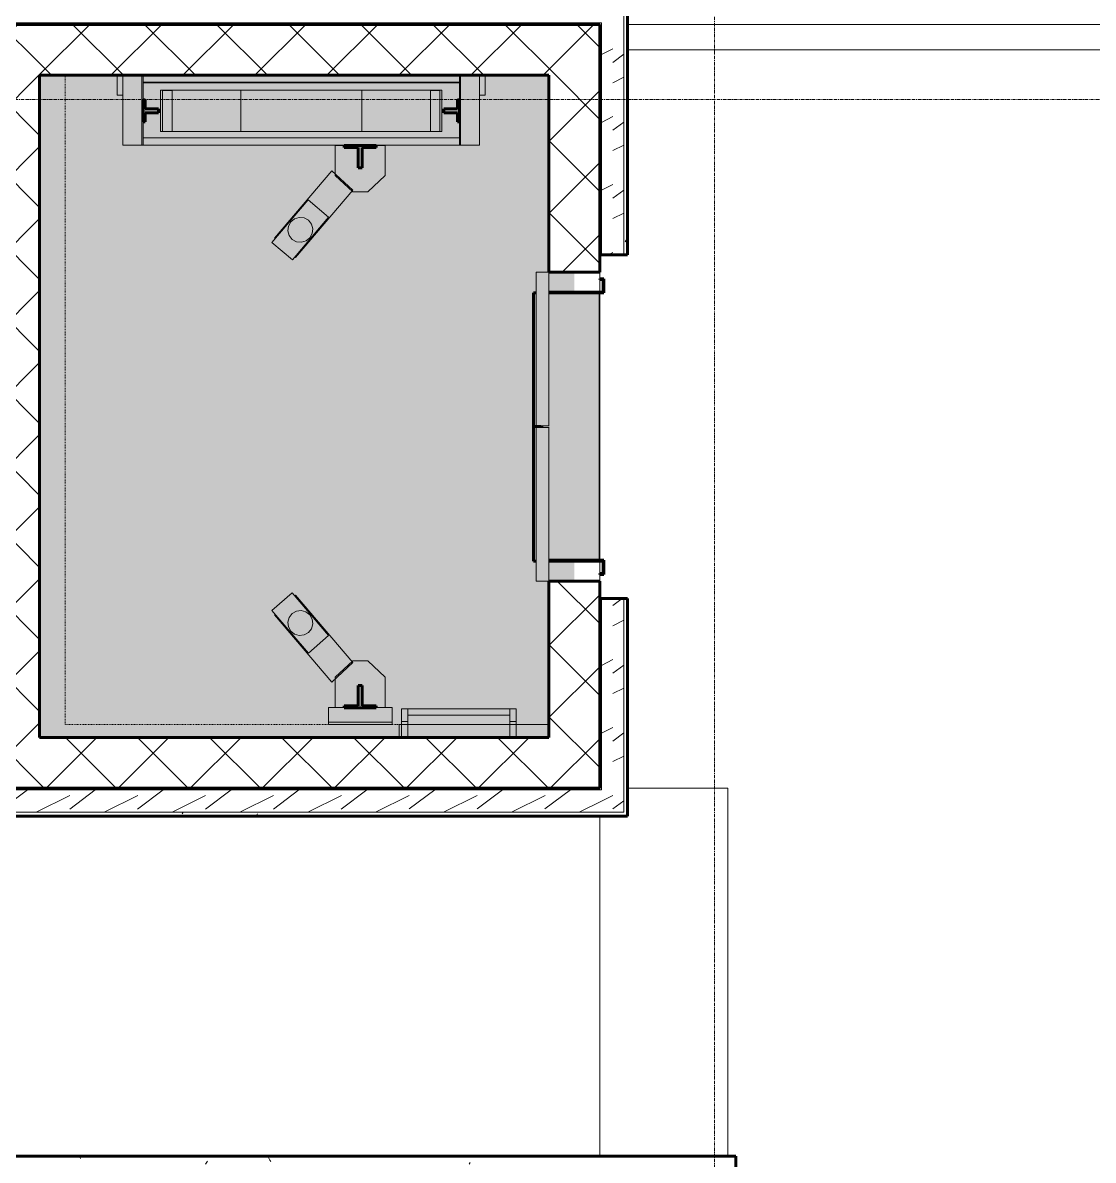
# Model space of a CAD drawing. Header units: inches. Extents: x -4105 to -1989, y 10980 to 12341.
# Drawn here: x -3590 to -3421.8, y 11368.6 to 11547.2 of the extents above; entities that cross this region are included whole.
import ezdxf

# ---------------------------------------------------------------- set-up
doc = ezdxf.new("R2010")
doc.units = ezdxf.units.IN
doc.header["$MEASUREMENT"] = 0
doc.linetypes.add('Dash', pattern=[0.25, 0.125, -0.125])
doc.linetypes.add('Grid Line 1_2_', pattern=[0.875, 0.5, -0.125, 0.125, -0.125])
for name, color, linetype, lineweight in [('0-1', 7, 'Continuous', 5), ('0-5', 250, 'Continuous', 18), ('A-FLOR-1', 250, 'Continuous', 18), ('A-GENM-2', 10, 'Continuous', 60), ('A-GENM-3', 55, 'Continuous', 9), ('A-GENM-4', 160, 'Continuous', 9), ('A-GENM-5', 7, 'Continuous', 9), ('A-GENM-HDLN-1', 7, 'Dash', 9), ('A-WALL', 113, 'Continuous', 18), ('A-WALL-1', 113, 'Continuous', 5), ('A-WALL-2', 113, 'Continuous', 60), ('A-WALL-8', 10, 'Continuous', 60), ('A-WALL-PATT-1', 111, 'Continuous', 9), ('A-WALL-PATT-3', 252, 'Continuous', 9), ('G-IMPT-1', 55, 'Continuous', 9), ('G-IMPT-2', 1, 'Continuous', 9), ('I-WALL-2', 2, 'Continuous', 60), ('Q-SPCQ-1', 37, 'Continuous', 9), ('Q-SPCQ-2', 7, 'Continuous', 9), ('S-GRID-1', 1, 'Grid Line 1_2_', 9)]:
    doc.layers.add(name, color=color, linetype=linetype, lineweight=lineweight)
doc.layers.add('A-AREA-PATT-1', color=7, linetype='Continuous', lineweight=9, transparency=1)
pattern_1 = [(45, (0, 0), (-5.656854, 5.656854), []), (135, (0, 0), (-5.656854, -5.656854), [])]
pattern_2 = [(0, (0, 0), (20.48, 5.12), [0.845, -14.515, 0.845, -14.515, -81.92]), (0, (0, 0), (20.48, 5.12), [-30.72, 0.845, -29.875, 0.845, -14.515, -35.84]), (0, (0, 0), (20.48, 5.12), [-76.8, 0.845, -9.395, 0.845, -24.755]), (120, (7.68, 2.56), (-14.67405, 15.1762003), [0.845, -14.515, 0.845, -14.515, -81.92]), (120, (7.68, 2.56), (-14.67405, 15.1762003), [-30.72, 0.845, -29.875, 0.845, -14.515, -35.84]), (120, (7.68, 2.56), (-14.67405, 15.1762003), [-76.8, 0.845, -9.395, 0.845, -24.755]), (240, (10.24, 12.8), (-5.80595, -20.2962003), [0.845, -14.515, 0.845, -14.515, -81.92]), (240, (10.24, 12.8), (-5.80595, -20.2962003), [-30.72, 0.845, -29.875, 0.845, -14.515, -35.84]), (240, (10.24, 12.8), (-5.80595, -20.2962003), [-76.8, 0.845, -9.395, 0.845, -24.755])]
pattern_3 = [(216.87, (4.265, 10.662), (31.9871619, 21.32545714), [5.331, -47.981]), (206.565, (10.662, 7.464), (-10.662476, -10.6620098), [11.921, -11.921]), (198.435, (10.662, 2.132), (-21.32449365, -10.6625869), [6.744, -26.974])]

# ---------------------------------------------------------------- blocks, each defined once
blk = doc.blocks.new('CTR - 1st Phase - Shell_rvt-1-ENLARGED FLOOR PLAN - 2ND FLOOR PLAN - EAST')
at = {"layer": 'A-FLOR-1'}
for p, q in [((-3408.92, 11546.99), (-3494.95, 11546.99)), ((-3494.95, 11542.99), (-3408.92, 11542.99)), ((-3499.32, 11508.05), (-3499.32, 11507.01)), ((-3499.32, 11506.89), (-3499.32, 11504.93)), ((-3499.32, 11504.8), (-3499.32, 11462.8)), ((-3499.32, 11462.68), (-3499.32, 11460.71)), ((-3499.32, 11460.59), (-3499.32, 11459.55)), ((-3479.22, 11426.99), (-3494.95, 11426.99)), ((-3479.22, 11369.19), (-3479.22, 11426.99)), ((-3499.32, 11422.61), (-3499.32, 11369.19))]:
    blk.add_line(p, q, dxfattribs=at)
at = {"layer": 'S-GRID-1'}
for p, q in [((-3481.32, 10979.75), (-3481.32, 12308.75)), ((-1989.4, 11535.19), (-4072.56, 11535.19))]:
    blk.add_line(p, q, dxfattribs=at)
blk = doc.blocks.new('Elevator Door-Center - 48_ x 84_-2010370-ENLARGED FLOOR PLAN - 2ND FLOOR PLAN - EAST')
at = {"layer": 'Q-SPCQ-1'}
for points in [[(-28.15, 4.96), (-28.15, 4), (-4.03, 4), (-4.03, 6), (-28.15, 6)], [(-3.78, 4), (20.35, 4), (20.35, 6), (-3.78, 6), (-3.78, 4.96)]]:
    blk.add_hatch(color=256, dxfattribs=at).paths.add_polyline_path(points, flags=0)
at = {"layer": 'Q-SPCQ-2'}
for p, q in [((-28.15, 6), (-4.03, 6)), ((-28.15, 6), (-28.15, 4)), ((-4.03, 4), (-4.03, 6)), ((-3.78, 6), (20.35, 6)), ((-3.78, 4), (-3.78, 6)), ((20.35, 6), (20.35, 4)), ((-4.03, 4), (-28.15, 4)), ((20.35, 4), (-3.78, 4))]:
    blk.add_line(p, q, dxfattribs=at)
blk = doc.blocks.new('Otis_G2S_06102019171910 - Duty_3000_Speed_150_Seismic_N_CwtLoc_L2_PitDepth_60_OpeningType_Front_CwtSafety_N_FRSAME_NPT-2125002-ENLARGED FLOOR PLAN - 2ND FLOOR PLAN - EAST')
at = {"layer": 'G-IMPT-1'}
h = blk.add_hatch(color=256, dxfattribs=at)
h.paths.add_polyline_path([(92.16, 63.73), (92.16, 14.06), (94.66, 14.06), (94.66, 14.37), (96.1, 14.37), (96.1, 16.5), (96.72, 16.5), (96.72, 14.37), (98.16, 14.37), (98.16, 14.06), (100.82, 14.06), (100.82, 63.73), (98.16, 63.73), (98.16, 63.43), (96.72, 63.43), (96.72, 61.3), (96.1, 61.3), (96.1, 63.43), (94.66, 63.43), (94.66, 63.73), (93.18, 63.73)], flags=0)
h.paths.add_polyline_path([(93.18, 27.47), (93.18, 60.99), (99.64, 60.99), (99.64, 16.8), (93.18, 16.8)], flags=0)
for points in [[(100.82, 42.74), (100.82, 14.06), (100.94, 14.06), (100.94, 63.73), (100.82, 63.73), (100.82, 58.01)], [(93.18, 29.39), (99.64, 29.39), (99.64, 48.39), (93.18, 48.39), (93.18, 42.74)], [(6.69, 34.07), (9.75, 30.81), (20.32, 39.81), (20.21, 39.92), (13.98, 34.59), (11.25, 37.78), (17.34, 42.99), (17.26, 43.07), (7.29, 34.59)], [(73.37, 39.81), (83.93, 30.81), (86.99, 34.07), (76.43, 43.07), (76.33, 42.97), (82.45, 37.8), (79.73, 34.6), (73.46, 39.91)], [(14, 39.2), (14.09, 38.44), (14.47, 37.77), (15.07, 37.29), (15.81, 37.08), (16.57, 37.18), (17.24, 37.55), (17.72, 38.15), (17.92, 38.89), (17.83, 39.66), (17.46, 40.33), (16.85, 40.8), (16.12, 41.01), (15.35, 40.92), (14.68, 40.54), (14.21, 39.94), (14.09, 39.52)], [(75.76, 38.88), (75.97, 38.14), (76.45, 37.54), (77.12, 37.17), (77.89, 37.09), (78.63, 37.3), (79.23, 37.78), (79.6, 38.45), (79.68, 39.21), (79.47, 39.95), (78.99, 40.55), (78.32, 40.92), (77.56, 41.01), (76.82, 40.8), (76.22, 40.32), (75.85, 39.65)], [(2.69, 25.69), (7.44, 25.69), (10, 28.45), (9.99, 30.81), (9.89, 30.93), (9.75, 30.81), (7.17, 33.56), (2.69, 33.56), (2.69, 32.13), (2.97, 32.13), (2.97, 29.94), (6.16, 29.94), (6.16, 29.31), (2.97, 29.31), (2.97, 27.13), (2.69, 27.13)]]:
    blk.add_hatch(color=256, dxfattribs=at).paths.add_polyline_path(points, flags=0)
h = blk.add_hatch(color=256, dxfattribs=at)
h.paths.add_polyline_path([(93.18, 48.39), (93.18, 16.8), (99.64, 16.8), (99.64, 60.99), (93.18, 60.99)], flags=0)
h.paths.add_polyline_path([(93.18, 42.74), (93.18, 48.39), (99.64, 48.39), (99.64, 29.39), (93.18, 29.39)], flags=0)
h = blk.add_hatch(color=256, dxfattribs=at)
h.paths.add_polyline_path([(11.25, 37.78), (13.98, 34.59), (20.68, 40.32), (17.95, 43.51), (12.02, 38.44)], flags=0)
h.paths.add_polyline_path([(14, 39.2), (14.21, 39.94), (14.68, 40.54), (15.35, 40.92), (16.12, 41.01), (16.85, 40.8), (17.46, 40.33), (17.83, 39.66), (17.92, 38.89), (17.72, 38.15), (17.24, 37.55), (16.57, 37.18), (15.81, 37.08), (15.07, 37.29), (14.47, 37.77), (14.09, 38.44)], flags=0)
h = blk.add_hatch(color=256, dxfattribs=at)
h.paths.add_polyline_path([(73, 40.29), (79.73, 34.6), (82.45, 37.8), (75.71, 43.5), (73.02, 40.32)], flags=0)
h.paths.add_polyline_path([(75.76, 38.88), (75.85, 39.65), (76.22, 40.32), (76.82, 40.8), (77.56, 41.01), (78.32, 40.92), (78.99, 40.55), (79.47, 39.95), (79.68, 39.21), (79.6, 38.45), (79.23, 37.78), (78.63, 37.3), (77.89, 37.09), (77.12, 37.17), (76.45, 37.54), (75.97, 38.14)], flags=0)
h = blk.add_hatch(color=256, dxfattribs=at)
h.paths.add_polyline_path([(83.68, 30.8), (83.68, 28.45), (86.24, 25.69), (90.99, 25.69), (90.96, 33.56), (86.51, 33.56), (83.93, 30.81), (83.8, 30.93), (83.69, 30.81)], flags=0)
h.paths.add_polyline_path([(87.46, 29.94), (90.65, 29.94), (90.65, 32.13), (90.96, 32.13), (90.96, 27.13), (90.65, 27.13), (90.65, 29.31), (87.46, 29.31)], flags=0)
at = {"layer": 'G-IMPT-2'}
for p, q in [((92.16, 63.73), (94.66, 63.73)), ((98.16, 63.73), (100.82, 63.73)), ((100.82, 63.73), (100.94, 63.73)), ((100.82, 14.06), (100.82, 63.73)), ((100.94, 63.73), (100.94, 14.06)), ((93.18, 60.99), (93.18, 16.8)), ((99.64, 60.99), (93.18, 60.99)), ((99.64, 16.8), (99.64, 60.99)), ((93.19, 60.68), (93.19, 59.18)), ((99.63, 60.68), (93.19, 60.68)), ((93.19, 59.18), (99.63, 59.18)), ((99.63, 59.18), (99.63, 60.68)), ((93.18, 48.39), (93.18, 29.39)), ((99.64, 48.39), (93.18, 48.39)), ((99.64, 29.39), (99.64, 48.39)), ((17.26, 43.07), (6.69, 34.07)), ((11.25, 37.78), (17.95, 43.51)), ((17.34, 42.99), (17.26, 43.07)), ((17.95, 43.51), (20.68, 40.32)), ((73, 40.29), (75.71, 43.5)), ((75.71, 43.5), (82.45, 37.8)), ((76.43, 43.07), (76.33, 42.97)), ((86.99, 34.07), (76.43, 43.07)), ((9.75, 30.81), (20.32, 39.81)), ((20.68, 40.32), (13.98, 34.59)), ((14.21, 39.94), (14, 39.2)), ((14.68, 40.54), (14.21, 39.94)), ((15.35, 40.92), (14.68, 40.54)), ((16.12, 41.01), (15.35, 40.92)), ((16.85, 40.8), (16.12, 41.01)), ((17.46, 40.33), (16.85, 40.8)), ((17.83, 39.66), (17.46, 40.33)), ((17.92, 38.89), (17.83, 39.66)), ((20.32, 39.81), (20.21, 39.92)), ((79.73, 34.6), (73, 40.29)), ((73.46, 39.91), (73.37, 39.81)), ((73.37, 39.81), (83.93, 30.81)), ((75.85, 39.65), (75.76, 38.88)), ((76.22, 40.32), (75.85, 39.65)), ((76.82, 40.8), (76.22, 40.32)), ((77.56, 41.01), (76.82, 40.8)), ((78.32, 40.92), (77.56, 41.01)), ((78.99, 40.55), (78.32, 40.92)), ((79.47, 39.95), (78.99, 40.55)), ((79.68, 39.21), (79.47, 39.95)), ((13.98, 34.59), (11.25, 37.78)), ((14, 39.2), (14.09, 38.44)), ((14.09, 38.44), (14.47, 37.77)), ((14.47, 37.77), (15.07, 37.29)), ((16.57, 37.18), (17.24, 37.55)), ((17.24, 37.55), (17.72, 38.15)), ((17.72, 38.15), (17.92, 38.89)), ((75.76, 38.88), (75.97, 38.14)), ((75.97, 38.14), (76.45, 37.54)), ((76.45, 37.54), (77.12, 37.17)), ((78.63, 37.3), (79.23, 37.78)), ((79.23, 37.78), (79.6, 38.45)), ((79.6, 38.45), (79.68, 39.21)), ((82.45, 37.8), (79.73, 34.6)), ((15.07, 37.29), (15.81, 37.08)), ((15.81, 37.08), (16.57, 37.18)), ((77.12, 37.17), (77.89, 37.09)), ((77.89, 37.09), (78.63, 37.3)), ((6.69, 34.07), (9.75, 30.81)), ((83.93, 30.81), (86.99, 34.07)), ((7.44, 33.56), (2.69, 33.56)), ((2.69, 33.56), (2.69, 32.13)), ((10, 30.8), (7.44, 33.56)), ((86.24, 33.56), (83.68, 30.8)), ((90.99, 33.56), (86.24, 33.56)), ((90.99, 25.69), (90.99, 33.56)), ((10, 28.45), (10, 30.8)), ((83.68, 30.8), (83.68, 28.45)), ((93.18, 29.39), (99.64, 29.39)), ((2.69, 27.13), (2.69, 25.69)), ((7.44, 25.69), (10, 28.45)), ((83.68, 28.45), (86.24, 25.69)), ((2.69, 25.69), (7.44, 25.69)), ((86.24, 25.69), (90.99, 25.69)), ((93.19, 18.61), (93.19, 17.11)), ((99.63, 18.61), (93.19, 18.61)), ((99.63, 17.11), (99.63, 18.61)), ((93.18, 16.8), (99.64, 16.8)), ((93.19, 17.11), (99.63, 17.11))]:
    blk.add_line(p, q, dxfattribs=at)
blk = doc.blocks.new('Otis_G2S_06102019171910 - Otis_G2S_06102019171910-2044336-ENLARGED FLOOR PLAN - 2ND FLOOR PLAN - EAST')
at = {"layer": 'A-GENM-3'}
h = blk.add_hatch(color=256, dxfattribs=at)
h.paths.add_polyline_path([(91.02, 66.89), (91.02, 63.94), (102, 63.94), (102, 66.89), (92.16, 66.89)], flags=0)
h.paths.add_polyline_path([(91.02, 12.21), (91.02, 10.91), (102, 10.91), (102, 13.86), (91.02, 13.86)], flags=0)
h = blk.add_hatch(color=256, dxfattribs=at)
h.paths.add_polyline_path([(98.85, 67.78), (98.85, 66.89), (102, 66.89), (102, 67.78)], flags=0)
h.paths.add_polyline_path([(98.85, 10.02), (102, 10.02), (102, 10.91), (98.85, 10.91)], flags=0)
h = blk.add_hatch(color=256, dxfattribs=at)
h.paths.add_polyline_path([(91.02, 14.06), (91.02, 13.86), (102, 13.86), (102, 14.06), (92.16, 14.06)], flags=0)
h.paths.add_polyline_path([(91.02, 63.74), (102, 63.74), (102, 63.94), (91.02, 63.94)], flags=0)
for points in [[(91.02, 27.47), (91.02, 14.06), (92.16, 14.06), (92.16, 63.74), (91.02, 63.74), (91.02, 42.74)], [(0, 24.63), (0.37, 24.63), (0.37, 34.63), (0, 34.63)], [(0.37, 24.63), (2.68, 24.63), (2.66, 34.63), (0.37, 34.63)], [(1.49, 6.14), (2.49, 6.14), (2.49, 22.14), (1.49, 22.14), (1.49, 12.21)], [(25.69, 2.41), (25.69, 2), (46.69, 2), (46.69, 1.25), (46.81, 1.25), (46.81, 2.41), (25.81, 2.41)], [(46.81, 2), (46.81, 1.25), (46.94, 1.25), (46.94, 2), (67.81, 2), (67.81, 2.41), (46.81, 2.41)], [(25.81, -3.06), (25.81, -7.88), (67.81, -7.88), (67.81, 0), (46.94, 0), (46.94, 0.96), (46.69, 0.96), (46.69, 0), (25.81, 0)]]:
    blk.add_hatch(color=256, dxfattribs=at).paths.add_polyline_path(points, flags=0)
h = blk.add_hatch(color=256, dxfattribs=at)
h.paths.add_polyline_path([(94.66, 63.73), (94.66, 63.43), (96.1, 63.43), (96.1, 61.3), (96.72, 61.3), (96.72, 63.43), (98.16, 63.43), (98.16, 63.74), (94.66, 63.74)], flags=0)
h.paths.add_polyline_path([(94.66, 14.06), (98.16, 14.06), (98.16, 14.37), (96.72, 14.37), (96.72, 16.5), (96.1, 16.5), (96.1, 14.37), (94.66, 14.37), (94.66, 14.06)], flags=0)
h = blk.add_hatch(color=256, dxfattribs=at)
h.paths.add_polyline_path([(2.66, 27.13), (2.97, 27.13), (2.97, 29.31), (6.16, 29.31), (6.16, 29.94), (2.97, 29.94), (2.97, 32.13), (2.66, 32.13)], flags=0)
h.paths.add_polyline_path([(87.46, 29.94), (87.46, 29.31), (90.65, 29.31), (90.65, 27.13), (90.96, 27.13), (90.96, 32.13), (90.65, 32.13), (90.65, 29.94), (88.43, 29.94)], flags=0)
h = blk.add_hatch(color=256, dxfattribs=at)
h.paths.add_polyline_path([(0, 6.14), (0, 5.14), (0.49, 5.14), (0.49, 6.14)], flags=0)
h.paths.add_polyline_path([(0, 22.64), (0, 22.14), (0.49, 22.14), (0.49, 23.14), (0, 23.14)], flags=0)
h = blk.add_hatch(color=256, dxfattribs=at)
h.paths.add_polyline_path([(0.49, 22.14), (2.49, 22.14), (2.49, 23.14), (0.49, 23.14), (0.49, 22.54)], flags=0)
h.paths.add_polyline_path([(0.49, 5.14), (2.49, 5.14), (2.49, 6.14), (0.49, 6.14), (0.49, 5.74)], flags=0)
h = blk.add_hatch(color=256, dxfattribs=at)
h.paths.add_polyline_path([(23.6, -8.34), (23.6, -8.64), (25.81, -8.64), (25.81, 0), (25.69, 0), (25.69, -8.52), (23.73, -8.52), (23.73, -8), (23.6, -8)], flags=0)
h.paths.add_polyline_path([(67.81, -8), (67.81, -8.64), (70.02, -8.64), (70.02, -8), (69.9, -8), (69.9, -8.52), (67.94, -8.52), (67.94, 0), (67.81, 0), (67.81, -7.88)], flags=0)
h = blk.add_hatch(color=256, dxfattribs=at)
h.paths.add_polyline_path([(25.53, -8), (25.69, -8), (25.69, -7.93)], flags=0)
h.paths.add_polyline_path([(25.81, -7.88), (25.81, -8), (67.81, -8), (67.81, -7.88), (38.52, -7.88)], flags=0)
h.paths.add_polyline_path([(67.94, -8), (68.09, -8), (67.94, -7.93)], flags=0)
at = {"layer": 'A-GENM-4'}
blk.add_hatch(color=256, dxfattribs=at).paths.add_polyline_path([(-2, 12.21), (-2, 0), (0, 0), (0, 23.5), (-2, 23.5)], flags=0)
at = {"layer": 'A-GENM-2'}
for p, q in [((98.16, 63.74), (94.66, 63.74)), ((94.66, 63.74), (94.66, 63.43)), ((94.66, 63.43), (96.1, 63.43)), ((96.1, 63.43), (96.1, 61.3)), ((96.72, 61.3), (96.72, 63.43)), ((96.72, 63.43), (98.16, 63.43)), ((98.16, 63.43), (98.16, 63.74)), ((96.1, 61.3), (96.72, 61.3)), ((2.97, 32.13), (2.66, 32.13)), ((2.66, 32.13), (2.66, 27.13)), ((2.97, 29.94), (2.97, 32.13)), ((90.96, 32.13), (90.65, 32.13)), ((90.65, 32.13), (90.65, 29.94)), ((90.96, 27.13), (90.96, 32.13)), ((6.16, 29.94), (2.97, 29.94)), ((2.97, 27.13), (2.97, 29.31)), ((2.97, 29.31), (6.16, 29.31)), ((6.16, 29.31), (6.16, 29.94)), ((90.65, 29.94), (87.46, 29.94)), ((87.46, 29.94), (87.46, 29.31)), ((87.46, 29.31), (90.65, 29.31)), ((90.65, 29.31), (90.65, 27.13)), ((2.66, 27.13), (2.97, 27.13)), ((90.65, 27.13), (90.96, 27.13)), ((96.72, 16.5), (96.1, 16.5)), ((96.1, 16.5), (96.1, 14.37)), ((96.72, 14.37), (96.72, 16.5)), ((96.1, 14.37), (94.66, 14.37)), ((94.66, 14.37), (94.66, 14.06)), ((98.16, 14.37), (96.72, 14.37)), ((98.16, 14.06), (98.16, 14.37)), ((94.66, 14.06), (98.16, 14.06)), ((46.81, 2.41), (25.69, 2.41)), ((25.69, 2.41), (25.69, 2)), ((67.81, 2.41), (46.81, 2.41)), ((46.81, 2.41), (46.81, 1.25)), ((46.81, 1.25), (46.81, 2.41)), ((67.81, 2), (67.81, 2.41)), ((46.69, 1.25), (46.81, 1.25)), ((46.81, 1.25), (46.94, 1.25)), ((25.69, 0), (25.69, -8.52)), ((25.81, -8.64), (25.81, 0)), ((67.81, 0), (67.81, -8.64)), ((67.94, -8.52), (67.94, 0)), ((23.73, -8), (23.6, -8)), ((23.6, -8), (23.6, -8.64)), ((23.6, -8.64), (25.81, -8.64)), ((23.73, -8.52), (23.73, -8)), ((25.69, -8.52), (23.73, -8.52)), ((67.81, -8.64), (70.02, -8.64)), ((69.9, -8.52), (67.94, -8.52)), ((70.02, -8), (69.9, -8)), ((69.9, -8), (69.9, -8.52)), ((70.02, -8.64), (70.02, -8))]:
    blk.add_line(p, q, dxfattribs=at)
at = {"layer": 'A-GENM-5'}
for p, q in [((102, 66.89), (91.02, 66.89)), ((91.02, 66.89), (91.02, 63.94)), ((102, 67.78), (98.85, 67.78)), ((98.85, 67.78), (98.85, 66.89)), ((102, 63.94), (91.02, 63.94)), ((91.02, 63.94), (91.02, 63.74)), ((91.02, 63.74), (91.02, 14.06)), ((91.02, 63.74), (102, 63.74)), ((92.16, 14.06), (92.16, 63.74)), ((0, 34.63), (0.37, 34.63)), ((0, 34.63), (0, 24.63)), ((0.37, 34.63), (2.68, 34.63)), ((0.37, 34.63), (0.37, 24.63)), ((2.68, 34.63), (2.68, 32.13)), ((2.68, 27.13), (2.68, 24.63)), ((0, 23.5), (-2, 23.5)), ((0.37, 24.63), (0, 24.63)), ((0, 0), (0, 23.5)), ((2.68, 24.63), (0.37, 24.63)), ((0.49, 23.14), (-2, 23.14)), ((-2, 22.14), (0.49, 22.14)), ((2.49, 23.14), (0.49, 23.14)), ((0.49, 23.14), (0.49, 22.14)), ((0.49, 22.14), (2.49, 22.14)), ((1.49, 22.14), (1.49, 6.14)), ((2.49, 22.14), (2.49, 23.14)), ((2.49, 6.14), (2.49, 22.14)), ((91.02, 14.06), (91.02, 13.86)), ((94.66, 14.06), (91.02, 14.06)), ((91.02, 13.86), (102, 13.86)), ((91.02, 13.86), (91.02, 10.91)), ((102, 14.06), (98.16, 14.06)), ((91.02, 10.91), (102, 10.91)), ((98.85, 10.91), (98.85, 10.02)), ((98.85, 10.02), (102, 10.02)), ((0.49, 6.14), (-2, 6.14)), ((2.49, 6.14), (0.49, 6.14)), ((0.49, 6.14), (0.49, 5.14)), ((2.49, 5.14), (2.49, 6.14)), ((-2, 5.14), (0.49, 5.14)), ((0.49, 5.14), (2.49, 5.14)), ((46.94, 0.96), (46.69, 0.96)), ((25.69, -7.93), (25.53, -8)), ((67.81, -7.88), (25.81, -7.88)), ((68.09, -8), (67.94, -7.93))]:
    blk.add_line(p, q, dxfattribs=at)
at = {"layer": 'A-GENM-HDLN-1'}
for p, q in [((0, 0), (0, 75.98)), ((0, 75.98), (102, 75.98)), ((102, 75.98), (102, 0)), ((102, 0), (0, 0))]:
    blk.add_line(p, q, dxfattribs=at)
blk.add_blockref('Otis_G2S_06102019171910 - Duty_3000_Speed_150_Seismic_N_CwtLoc_L2_PitDepth_60_OpeningType_Front_CwtSafety_N_FRSAME_NPT-2125002-ENLARGED FLOOR PLAN - 2ND FLOOR PLAN - EAST', (0, 0))
blk = doc.blocks.new('CTR - 1st Phase -Stairs _ Elevators_rvt-1-ENLARGED FLOOR PLAN - 2ND FLOOR PLAN - EAST')
at = {"layer": 'A-WALL-PATT-3'}
h = blk.add_hatch(dxfattribs=at)
h.set_pattern_fill('FP_28', color=256, style=0, pattern_type=2)
h.set_pattern_definition(pattern_1)
h.paths.add_polyline_path([(-3587.32, 11426.99), (-3587.32, 11546.99), (-3595.32, 11546.99), (-3595.32, 11426.99)], flags=0)
h = blk.add_hatch(dxfattribs=at)
h.set_pattern_fill('FP_28', color=256, style=0, pattern_type=2)
h.set_pattern_definition(pattern_1)
h.paths.add_polyline_path([(-3587.32, 11538.99), (-3499.32, 11538.99), (-3499.32, 11546.99), (-3587.32, 11546.99), (-3587.32, 11542.99)], flags=0)
h = blk.add_hatch(dxfattribs=at)
h.set_pattern_fill('FP_28', color=256, style=0, pattern_type=2)
h.set_pattern_definition(pattern_1)
h.paths.add_polyline_path([(-3499.32, 11426.99), (-3499.32, 11459.55), (-3507.32, 11459.55), (-3507.32, 11426.99), (-3500.17, 11426.99)], flags=0)
h.paths.add_polyline_path([(-3507.32, 11508.05), (-3499.32, 11508.05), (-3499.32, 11538.99), (-3507.32, 11538.99), (-3507.32, 11513.01)], flags=0)
h = blk.add_hatch(dxfattribs=at)
h.set_pattern_fill('FP_28', color=256, style=0, pattern_type=2)
h.set_pattern_definition(pattern_1)
h.paths.add_polyline_path([(-3516.75, 11426.99), (-3507.32, 11426.99), (-3507.32, 11434.99), (-3587.32, 11434.99), (-3587.32, 11426.99), (-3519.53, 11426.99)], flags=0)
at = {"layer": 'A-WALL-8'}
for p, q in [((-3587.32, 11546.99), (-3595.32, 11546.99)), ((-3499.32, 11546.99), (-3587.32, 11546.99)), ((-3499.32, 11538.99), (-3499.32, 11546.99)), ((-3587.32, 11434.99), (-3587.32, 11538.99)), ((-3587.32, 11538.99), (-3507.32, 11538.99)), ((-3507.32, 11538.99), (-3507.32, 11508.05)), ((-3499.32, 11508.05), (-3499.32, 11538.99)), ((-3507.32, 11508.05), (-3499.32, 11508.05)), ((-3499.32, 11459.55), (-3507.32, 11459.55)), ((-3507.32, 11459.55), (-3507.32, 11434.99)), ((-3499.32, 11426.99), (-3499.32, 11459.55)), ((-3507.32, 11434.99), (-3587.32, 11434.99)), ((-3595.32, 11426.99), (-3587.32, 11426.99)), ((-3587.32, 11426.99), (-3507.32, 11426.99)), ((-3507.32, 11426.99), (-3499.32, 11426.99))]:
    blk.add_line(p, q, dxfattribs=at)
at = {"layer": '0-5'}
for name, p, rotation in [('Otis_G2S_06102019171910 - Otis_G2S_06102019171910-2044336-ENLARGED FLOOR PLAN - 2ND FLOOR PLAN - EAST', (-3507.32, 11436.99), 90.0000000000184), ('Elevator Door-Center - 48_ x 84_-2010370-ENLARGED FLOOR PLAN - 2ND FLOOR PLAN - EAST', (-3503.32, 11487.7), 90.0000000000186)]:
    blk.add_blockref(name, p, dxfattribs=dict(at, rotation=rotation))

msp = doc.modelspace()

# ---------------------------------------------------------------- hatches: boundary and pattern name
at = {"layer": 'A-AREA-PATT-1'}
h = msp.add_hatch(color=256, dxfattribs=at)
h.paths.add_polyline_path([(-3507.32, 11459.55), (-3503.32, 11459.55), (-3503.32, 11462.68), (-3507.32, 11462.68), (-3507.32, 11461.84)], flags=0)
h.paths.add_polyline_path([(-3507.32, 11508.05), (-3507.32, 11504.93), (-3503.32, 11504.93), (-3503.32, 11508.05), (-3506.36, 11508.05)], flags=0)
h.paths.add_polyline_path([(-3587.32, 11434.99), (-3530.82, 11434.99), (-3530.82, 11436.99), (-3530.47, 11436.99), (-3530.47, 11439.48), (-3512.47, 11439.48), (-3512.47, 11436.99), (-3507.32, 11436.99), (-3507.32, 11459.55), (-3509.32, 11459.55), (-3509.32, 11462.68), (-3509.73, 11462.68), (-3509.73, 11504.8), (-3509.32, 11504.8), (-3509.32, 11508.05), (-3507.32, 11508.05), (-3507.32, 11538.99), (-3517.35, 11538.99), (-3517.35, 11535.84), (-3518.23, 11535.84), (-3518.23, 11528.01), (-3574.22, 11528.01), (-3574.22, 11535.84), (-3575.1, 11535.84), (-3575.1, 11538.99), (-3587.32, 11538.99), (-3587.32, 11456.8)], flags=0)
h.paths.add_polyline_path([(-3541.95, 11436.99), (-3541.95, 11439.67), (-3540.88, 11439.68), (-3540.88, 11444.16), (-3541.4, 11443.68), (-3550.4, 11454.24), (-3550.31, 11454.33), (-3550.83, 11454.94), (-3547.64, 11457.67), (-3547.24, 11457.2), (-3547.14, 11457.3), (-3538.25, 11446.88), (-3538.12, 11446.99), (-3535.77, 11446.99), (-3533.01, 11444.43), (-3533.01, 11439.68), (-3531.95, 11439.67), (-3531.95, 11436.99)], flags=0)
h.paths.add_polyline_path([(-3513.47, 11436.99), (-3513.47, 11438.48), (-3529.47, 11438.48), (-3529.47, 11436.99), (-3519.53, 11436.99)], flags=0)
h.paths.add_polyline_path([(-3508.57, 11483.68), (-3508.28, 11483.68), (-3508.28, 11483.93), (-3508.57, 11483.93), (-3508.57, 11483.8)], flags=0)
h.paths.add_polyline_path([(-3547.61, 11509.99), (-3550.82, 11512.7), (-3550.3, 11513.32), (-3550.4, 11513.42), (-3541.4, 11523.98), (-3540.88, 11523.5), (-3540.88, 11527.98), (-3533.01, 11527.98), (-3533.01, 11523.23), (-3535.77, 11520.67), (-3538.14, 11520.68), (-3538.25, 11520.79), (-3547.14, 11510.36), (-3547.23, 11510.45), (-3547.3, 11510.36)], flags=0)
h.paths.add_polyline_path([(-3571.06, 11529.15), (-3571.06, 11537.93), (-3521.38, 11537.93), (-3521.38, 11538.99), (-3571.07, 11538.99), (-3571.07, 11529.15)], flags=0)
at = {"layer": 'A-WALL-1'}
msp.add_hatch(color=256, dxfattribs=at).paths.add_polyline_path([(-3819.32, 11546.99), (-3499.07, 11546.99), (-3499.07, 11547.24), (-3819.32, 11547.24)], flags=0)
h = msp.add_hatch(color=256, dxfattribs=at)
h.paths.add_polyline_path([(-3499.32, 11426.74), (-3499.07, 11426.74), (-3499.07, 11456.8), (-3499.32, 11456.8), (-3499.32, 11426.99)], flags=0)
h.paths.add_polyline_path([(-3499.32, 11510.8), (-3499.07, 11510.8), (-3499.07, 11546.99), (-3499.32, 11546.99), (-3499.32, 11513.01)], flags=0)
h = msp.add_hatch(color=256, dxfattribs=at)
h.paths.add_polyline_path([(-3819.32, 11426.74), (-3647, 11426.74), (-3647, 11426.99), (-3819.32, 11426.99)], flags=0)
h.paths.add_polyline_path([(-3499.32, 11426.74), (-3499.32, 11426.99), (-3607, 11426.99), (-3607, 11426.74), (-3507.32, 11426.74)], flags=0)
at = {"layer": 'A-WALL-PATT-1'}
h = msp.add_hatch(dxfattribs=at)
h.set_pattern_fill('FP_1', color=256, style=0, pattern_type=2)
h.set_pattern_definition(pattern_2)
h.paths.add_polyline_path([(-3495.57, 11422.61), (-3494.95, 11422.61), (-3494.95, 11456.8), (-3495.57, 11456.8), (-3495.57, 11423.24)], flags=0)
h.paths.add_polyline_path([(-3495.57, 11510.8), (-3494.95, 11510.8), (-3494.95, 11550.74), (-3495.57, 11550.74), (-3495.57, 11513.01)], flags=0)
h = msp.add_hatch(dxfattribs=at)
h.set_pattern_fill('FP_2', color=256, style=0, pattern_type=2)
h.set_pattern_definition(pattern_3)
h.paths.add_polyline_path([(-3495.57, 11423.24), (-3495.57, 11456.8), (-3499.07, 11456.8), (-3499.07, 11423.24)], flags=0)
h.paths.add_polyline_path([(-3499.07, 11510.8), (-3495.57, 11510.8), (-3495.57, 11547.24), (-3499.07, 11547.24), (-3499.07, 11513.01)], flags=0)
h = msp.add_hatch(dxfattribs=at)
h.set_pattern_fill('FP_2', color=256, style=0, pattern_type=2)
h.set_pattern_definition(pattern_3)
h.paths.add_polyline_path([(-3819.32, 11423.24), (-3666.87, 11423.24), (-3666.87, 11426.74), (-3819.32, 11426.74)], flags=0)
h.paths.add_polyline_path([(-3656.93, 11423.24), (-3647, 11423.24), (-3647, 11426.74), (-3663.37, 11426.73), (-3663.37, 11423.24), (-3662.75, 11423.24)], flags=0)
h.paths.add_polyline_path([(-3550.06, 11423.24), (-3499.07, 11423.24), (-3499.07, 11426.74), (-3607, 11426.74), (-3607, 11423.24), (-3580.6, 11423.24)], flags=0)
h = msp.add_hatch(dxfattribs=at)
h.set_pattern_fill('FP_1', color=256, style=0, pattern_type=2)
h.set_pattern_definition(pattern_2)
h.paths.add_polyline_path([(-3662.12, 11422.61), (-3647, 11422.61), (-3647, 11423.24), (-3662.75, 11423.24), (-3662.75, 11422.61)], flags=0)
h.paths.add_polyline_path([(-3763.8, 11422.61), (-3667.5, 11422.61), (-3667.5, 11423.24), (-3819.32, 11423.24), (-3819.32, 11422.61), (-3767.28, 11422.61)], flags=0)
h.paths.add_polyline_path([(-3587.32, 11422.61), (-3495.57, 11422.61), (-3495.57, 11423.24), (-3607, 11423.24), (-3607, 11422.61)], flags=0)
h = msp.add_hatch(dxfattribs=at)
h.set_pattern_fill('FP_1', color=256, style=0, pattern_type=2)
h.set_pattern_definition(pattern_2)
h.paths.add_polyline_path([(-3478.97, 11368.56), (-3477.97, 11368.56), (-3477.97, 11369.19), (-3612.72, 11369.19), (-3612.72, 11368.56), (-3479.22, 11368.56)], flags=0)
h.paths.add_polyline_path([(-3662.75, 11368.56), (-3652.72, 11368.56), (-3652.72, 11369.19), (-3662.75, 11369.19)], flags=0)
h = msp.add_hatch(dxfattribs=at)
h.set_pattern_fill('FP_1', color=256, style=0, pattern_type=2)
h.set_pattern_definition(pattern_2)
h.paths.add_polyline_path([(-3515.97, 11367.94), (-3478.6, 11367.94), (-3478.6, 11368.56), (-3612.72, 11368.56), (-3612.72, 11367.94), (-3519.53, 11367.94)], flags=0)
h.paths.add_polyline_path([(-3656.93, 11367.94), (-3652.72, 11367.94), (-3652.72, 11368.56), (-3663.37, 11368.56), (-3663.37, 11367.94), (-3662.12, 11367.94)], flags=0)
h = msp.add_hatch(dxfattribs=at)
h.set_pattern_fill('FP_1', color=256, style=0, pattern_type=2)
h.set_pattern_definition(pattern_2)
h.paths.add_polyline_path([(-3478.6, 11044.25), (-3477.97, 11044.25), (-3477.97, 11368.56), (-3478.6, 11368.56), (-3478.6, 11119.25)], flags=0)

# ---------------------------------------------------------------- linework, layer by layer
at = {"layer": 'A-WALL'}
for p, q in [((-3495.57, 11550.74), (-3495.57, 11510.8)), ((-3819.32, 11547.24), (-3499.07, 11547.24)), ((-3499.07, 11547.24), (-3499.07, 11510.8)), ((-3499.07, 11456.8), (-3499.07, 11426.74)), ((-3495.57, 11456.8), (-3495.57, 11423.24)), ((-3499.07, 11426.74), (-3607, 11426.74)), ((-3495.57, 11423.24), (-3607, 11423.24))]:
    msp.add_line(p, q, dxfattribs=at)
at = {"layer": 'A-WALL-2'}
for p, q in [((-3494.95, 11510.8), (-3494.95, 11551.36)), ((-3819.32, 11546.99), (-3499.32, 11546.99)), ((-3499.32, 11546.99), (-3499.32, 11510.8)), ((-3499.32, 11510.8), (-3494.95, 11510.8)), ((-3494.95, 11456.8), (-3499.32, 11456.8)), ((-3499.32, 11456.8), (-3499.32, 11426.99)), ((-3494.95, 11422.61), (-3494.95, 11456.8)), ((-3499.32, 11426.99), (-3607, 11426.99)), ((-3607, 11422.61), (-3494.95, 11422.61))]:
    msp.add_line(p, q, dxfattribs=at)
at = {"layer": 'I-WALL-2'}
for p, q in [((-3477.97, 11369.19), (-3612.72, 11369.19)), ((-3477.97, 11044.25), (-3477.97, 11369.19))]:
    msp.add_line(p, q, dxfattribs=at)

# ---------------------------------------------------------------- block references
at = {"layer": '0-1'}
for name in ['CTR - 1st Phase - Shell_rvt-1-ENLARGED FLOOR PLAN - 2ND FLOOR PLAN - EAST', 'CTR - 1st Phase -Stairs _ Elevators_rvt-1-ENLARGED FLOOR PLAN - 2ND FLOOR PLAN - EAST']:
    msp.add_blockref(name, (0, 0), dxfattribs=at)

doc.saveas('drawing.dxf')
